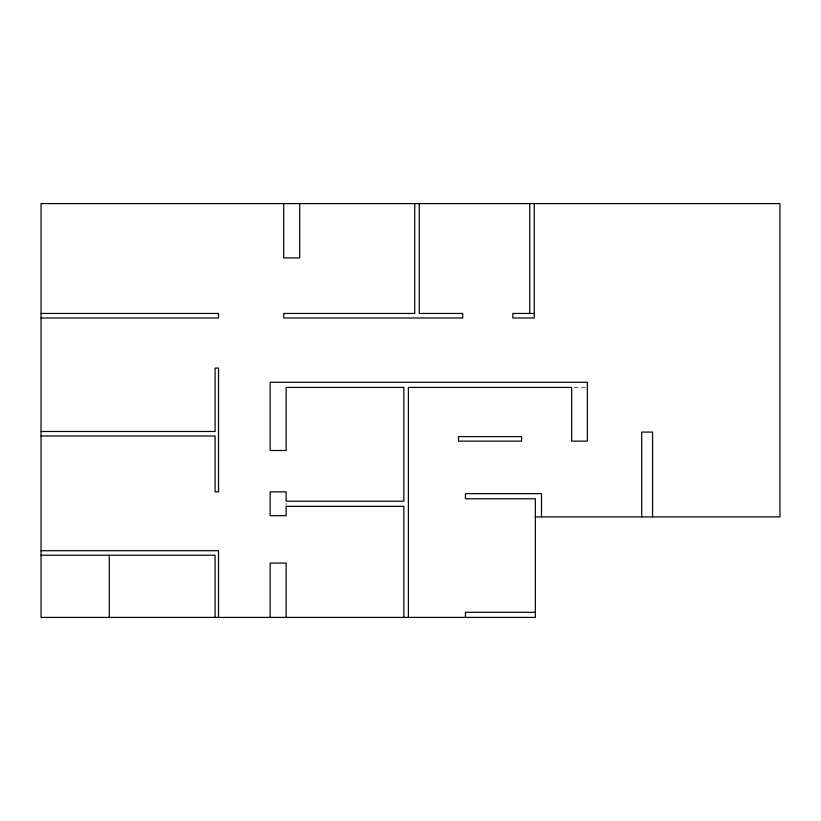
<?xml version="1.0" encoding="UTF-8"?>
<svg xmlns="http://www.w3.org/2000/svg" width="821" height="821" viewBox="0 0 821 821"><rect width="100%" height="100%" fill="white"/><g stroke="black" fill="none" stroke-linecap="round" stroke-linejoin="round"><path stroke-width="0.62" stroke-dasharray="4.11 3.08" d="M574.095 387.409L586.173 387.409M286.139 503.252L286.139 505.305"/><path stroke-width="1.23" d="M41.05 313.458L218.53 313.458L218.53 317.984L41.05 317.984M534.255 313.458L512.827 313.458L512.827 317.984L534.255 317.984L534.255 203.587M41.05 431.477L215.092 431.477L215.092 368.095L218.53 368.095L218.53 491.841L215.092 491.841L215.092 436.002L41.05 436.002M535.343 516.902L779.95 516.902L779.95 203.587L41.05 203.587L41.05 617.413L535.343 617.413L535.343 498.788L465.435 498.788L465.435 493.657L541.501 493.657L541.501 516.902M41.05 550.706L218.53 550.706L218.53 617.413M41.05 555.232L215.092 555.232L215.092 617.413M535.343 612.281L465.435 612.281L465.435 617.413M652.572 516.902L652.572 432.082L641.704 432.082L641.704 516.902M529.73 203.587L529.73 313.458M419.254 203.587L419.254 313.458L462.716 313.458L462.716 317.984L283.727 317.984L283.727 313.458L414.728 313.458L414.728 203.587M408.386 617.413L408.386 387.409L571.683 387.409L571.683 441.134L587.374 441.134L587.374 382.278L270.15 382.278L270.15 450.493L286.139 450.493L286.139 387.409L403.86 387.409L403.86 501.2L286.139 501.2L286.139 491.841L270.15 491.841L270.15 515.691L286.139 515.691L286.139 506.331L403.86 506.331L403.86 617.413M299.727 203.587L299.727 257.917L283.727 257.917L283.727 203.587M286.139 617.413L286.139 563.083L270.15 563.083L270.15 617.413M109.265 555.232L109.265 617.413M521.581 436.608L458.487 436.608L458.487 441.134L521.581 441.134L521.581 436.608"/></g></svg>
